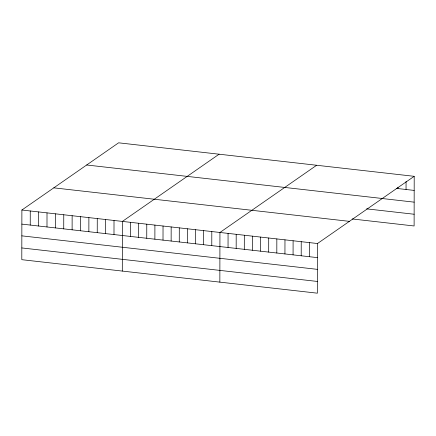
<?xml version="1.0" encoding="UTF-8"?>
<svg xmlns="http://www.w3.org/2000/svg" width="436" height="436" viewBox="0 0 436 436"><rect width="100%" height="100%" fill="white"/><g stroke="black" fill="none" stroke-linecap="round" stroke-linejoin="round"><path stroke-width="0.65" d="M414.2 176.318L118.603 142.812L21.887 210.021L21.8 259.682L317.397 293.188L317.484 243.528L414.2 176.318L414.113 225.979L352.206 218.959M30.237 225.069L30.264 210.97M38.613 226.017L38.635 211.923M46.99 226.965L47.012 212.872M55.361 227.914L55.388 213.82M63.738 228.862L63.765 214.768M72.114 229.816L72.136 215.716M80.491 230.764L80.513 216.67M88.862 231.712L88.889 217.619M97.239 232.661L97.266 218.567M105.616 233.609L105.637 219.515M113.992 234.563L114.014 220.463M122.303 271.072L122.391 221.417L219.106 154.202M130.495 236.432L130.517 222.338M138.626 237.353L138.648 223.259M146.752 238.274L146.779 224.18M154.884 239.195L154.905 225.101M163.01 240.116L163.037 226.022M171.141 241.037L171.163 226.943M179.267 241.958L179.294 227.865M187.398 242.879L187.42 228.786M195.524 243.8L195.551 229.707M203.656 244.721L203.677 230.628M211.782 245.648L211.809 231.549M219.853 282.13L219.94 232.47L316.65 165.26M228.044 247.49L228.066 233.396M236.17 248.411L236.198 234.317M244.302 249.332L244.324 235.238M252.428 250.253L252.455 236.159M260.559 251.174L260.581 237.08M268.685 252.095L268.712 238.002M276.816 253.016L276.838 238.923M284.942 253.937L284.97 239.844M293.074 254.858L293.101 240.765M301.205 255.779L301.227 241.686M309.331 256.7L309.358 242.607M397.915 188.57L397.921 187.229M406.047 189.491L406.063 181.436M396.667 188.428L414.173 190.412M86.688 164.993L382.285 198.5M381.642 198.462L414.156 202.151M366.611 208.855L414.135 214.24M53.802 187.845L349.4 221.352M21.887 210.021L317.484 243.528M21.86 224.115L317.463 257.627M21.844 235.854L317.441 269.361M21.822 247.942L317.419 281.454"/></g></svg>
